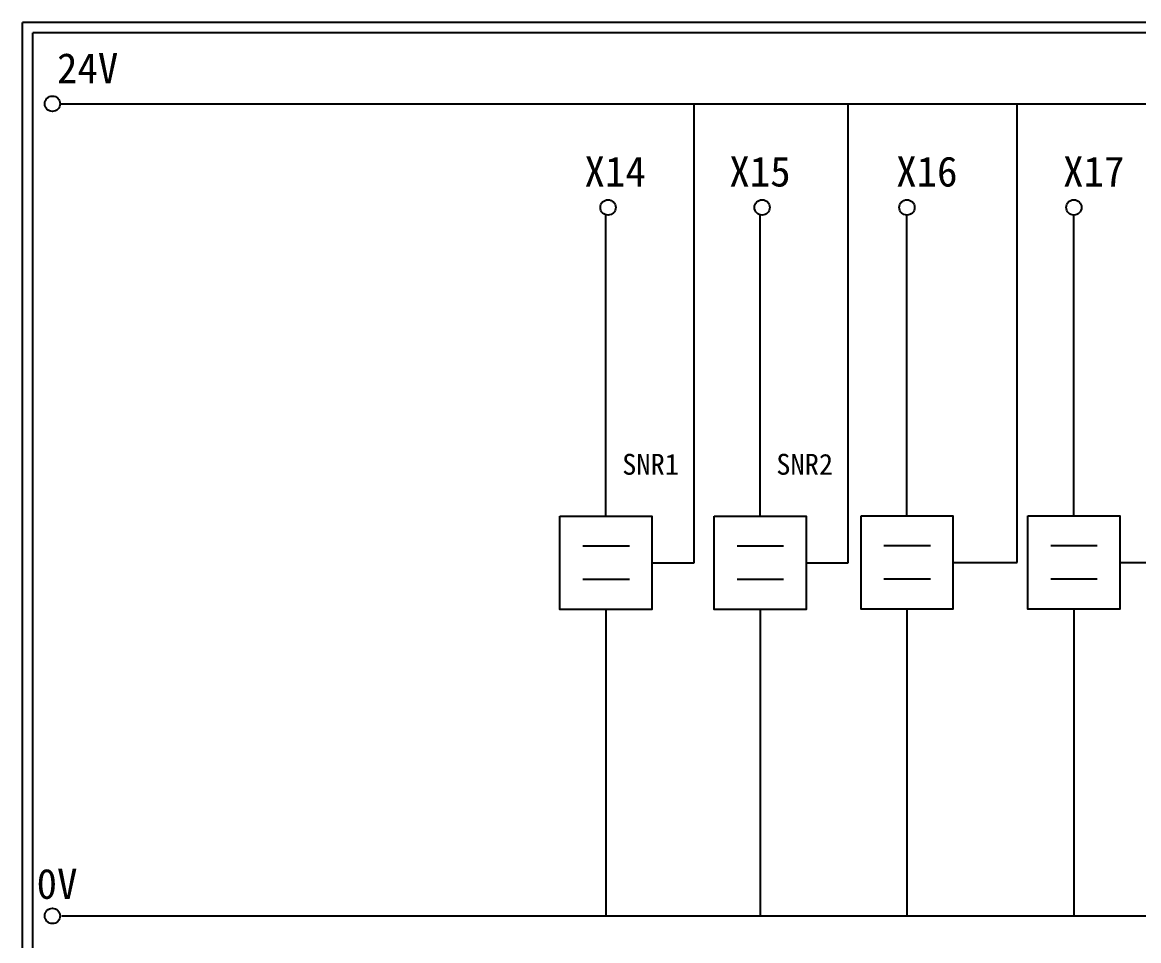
# Model space of a CAD drawing. Extents: x 275 to 562, y 265 to 469.
# Drawn here: x 274.9 to 408.7, y 358.9 to 468.9 of the extents above; entities that cross this region are included whole.
import ezdxf

# ---------------------------------------------------------------- set-up
doc = ezdxf.new("R2010")
doc.units = 0
doc.layers.get('0').update_dxf_attribs({"linetype": 'CONTINUOUS'})
doc.layers.add('圖框層', color=7, linetype='CONTINUOUS')
doc.layers.add('標尺寸層', color=3, linetype='CONTINUOUS')
doc.styles.add('STSL', font='kaiu.ttf')

msp = doc.modelspace()

# ---------------------------------------------------------------- linework, layer by layer
for p, q in [((355.42, 404.19), (355.42, 459.1)), ((373.89, 404.19), (373.89, 459.1)), ((394.14, 404.23), (394.14, 459.14)), ((344.84, 409.77), (344.84, 445.79)), ((363.31, 409.77), (363.31, 445.79)), ((380.92, 409.8), (380.92, 445.83)), ((400.92, 409.8), (400.92, 445.83)), ((350.36, 404.19), (355.42, 404.19)), ((368.82, 404.19), (373.89, 404.19)), ((386.43, 404.23), (394.14, 404.23)), ((406.43, 404.23), (414.14, 404.23)), ((344.84, 398.61), (344.84, 361.84)), ((363.31, 398.61), (363.31, 361.84)), ((380.92, 398.65), (380.92, 361.87)), ((400.92, 398.65), (400.92, 361.87))]:
    msp.add_line(p, q)
for points in [[(339.33, 409.77), (350.36, 409.77), (350.36, 398.61), (339.33, 398.61)], [(357.8, 409.77), (368.82, 409.77), (368.82, 398.61), (357.8, 398.61)], [(375.41, 409.8), (386.43, 409.8), (386.43, 398.65), (375.41, 398.65)], [(395.41, 409.8), (406.43, 409.8), (406.43, 398.65), (395.41, 398.65)]]:
    msp.add_lwpolyline(points, close=True)
at = {"layer": '圖框層', "color": 7}
for p, q in [((561.9, 468.91), (274.9, 468.91)), ((274.9, 264.95), (274.9, 468.91)), ((560.65, 467.66), (276.15, 467.66)), ((276.15, 266.2), (276.15, 467.66))]:
    msp.add_line(p, q, dxfattribs=at)
at = {"layer": '標尺寸層', "color": 7}
for p, q in [((279.42, 459.17), (557.02, 459.17)), ((342.08, 406.22), (347.65, 406.22)), ((360.55, 406.22), (366.12, 406.22)), ((378.16, 406.26), (383.73, 406.26)), ((398.16, 406.26), (403.73, 406.26)), ((342.08, 402.25), (347.65, 402.25)), ((360.55, 402.25), (366.12, 402.25)), ((378.16, 402.28), (383.73, 402.28)), ((398.16, 402.28), (403.73, 402.28)), ((279.63, 361.9), (557.5, 361.9))]:
    msp.add_line(p, q, dxfattribs=at)
for centre in [(278.5, 459.17), (345.09, 446.75), (363.56, 446.75), (380.92, 446.75), (400.92, 446.75), (278.5, 361.9)]:
    msp.add_circle(centre, 0.92, dxfattribs=at)

# ---------------------------------------------------------------- texts
at = {"layer": '圖框層', "color": 4, "style": 'STSL'}
for s, height, p in [('24V', 3.6, (279.05, 461.63)), ('X14', 3.6, (342.27, 449.25)), ('X15', 3.6, (359.63, 449.25)), ('X16', 3.6, (379.63, 449.25)), ('X17', 3.6, (399.63, 449.25)), ('SNR1', 2.5, (346.79, 414.74)), ('SNR2', 2.5, (365.26, 414.74)), ('0V', 3.6, (276.61, 363.95))]:
    msp.add_text(s, height=height, dxfattribs=at).set_placement(p)

doc.saveas('drawing.dxf')
